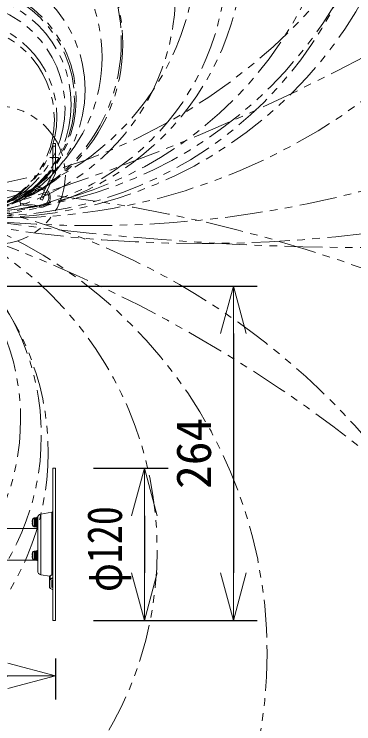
# Model space of a CAD drawing. Units: millimetres, scale not verified. Extents: x -114 to 187, y -115 to 322.
# Drawn here: x 23.68 to 41.52, y 7.79 to 45.09 of the extents above; entities that cross this region are included whole.
import ezdxf
from ezdxf.enums import TextEntityAlignment as Align

# ---------------------------------------------------------------- set-up
doc = ezdxf.new("R2010")
doc.units = ezdxf.units.MM
doc.header["$LTSCALE"] = 0.125
doc.linetypes.add('USER1', pattern=[4.7625, 3.175, -1.5875])
doc.linetypes.add('USER3', pattern=[31.75, 15.875, -3.175, 3.175, -3.175, 3.175, -3.175])
doc.layers.add('0-0_0', color=1, linetype='USER3', lineweight=18)
doc.layers.add('0-4_GAIKEI', color=1, linetype='USER1', lineweight=18)
doc.layers.add('0-5_SUNPO', color=7, linetype='Continuous')
doc.styles.add('ＭＳ ゴシック', font='')
doc.styles.get('ＭＳ ゴシック').set_extended_font_data('MS Gothic')

# ---------------------------------------------------------------- blocks, each defined once
blk = doc.blocks.new('_Open30')
at = {"layer": '0-0_0', "color": 7, "linetype": 'Continuous'}
blk.add_line((0, 0), (-1, 0), dxfattribs=at)
blk.add_lwpolyline([(-1, 0.26795), (0, 0), (-1, -0.26795)], dxfattribs=at)
blk = doc.blocks.new('D2')
at = {"layer": '0-5_SUNPO'}
for p, q in [((202.227, 90.1673), (202.227, 70.5645)), ((219.5527, 72.7211), (219.5527, 70.5645)), ((204.727, 71.8145), (217.0527, 71.8145))]:
    blk.add_line(p, q, dxfattribs=at)
at = {"layer": '0-5_SUNPO', "xscale": 2.5, "yscale": 2.5, "rotation": 180}
blk.add_blockref('_Open30', (202.227, 71.8145), dxfattribs=at)
at = {"layer": '0-5_SUNPO', "xscale": 2.5, "yscale": 2.5}
blk.add_blockref('_Open30', (219.5527, 71.8145), dxfattribs=at)
at = {"layer": '0-5_SUNPO', "style": 'ＭＳ ゴシック'}
blk.add_text('260', height=1.833, dxfattribs=at).set_placement((209.0149, 72.4395), align=Align.BOTTOM_LEFT)
blk = doc.blocks.new('D3')
at = {"layer": '0-5_SUNPO'}
for p, q in [((221.5527, 82.7211), (225.4736, 82.7211)), ((224.2236, 80.2211), (224.2236, 77.2211)), ((221.5527, 74.7211), (225.4736, 74.7211))]:
    blk.add_line(p, q, dxfattribs=at)
at = {"layer": '0-5_SUNPO', "xscale": 2.5, "yscale": 2.5}
for p, rotation in [((224.2236, 82.7211), 90), ((224.2236, 74.7211), 270)]:
    blk.add_blockref('_Open30', p, dxfattribs=dict(at, rotation=rotation))
at = {"layer": '0-5_SUNPO', "style": 'ＭＳ ゴシック', "width": 0.8}
blk.add_text('φ120', height=1.833, rotation=90, dxfattribs=at).set_placement((223.5986, 76.2211), align=Align.BOTTOM_LEFT)
blk = doc.blocks.new('D6')
at = {"layer": '0-5_SUNPO'}
for p, q in [((211.253, 92.3011), (230.1526, 92.3011)), ((228.9026, 89.8011), (228.9026, 77.2211)), ((221.5527, 74.7211), (230.1526, 74.7211))]:
    blk.add_line(p, q, dxfattribs=at)
at = {"layer": '0-5_SUNPO', "xscale": 2.5, "yscale": 2.5}
for p, rotation in [((228.9026, 92.3011), 90), ((228.9026, 74.7211), 270)]:
    blk.add_blockref('_Open30', p, dxfattribs=dict(at, rotation=rotation))
at = {"layer": '0-5_SUNPO', "style": 'ＭＳ ゴシック'}
blk.add_text('264', height=1.833, rotation=90, dxfattribs=at).set_placement((228.2776, 81.6361), align=Align.BOTTOM_LEFT)

msp = doc.modelspace()

# ---------------------------------------------------------------- linework, layer by layer
at = {"layer": '0-0_0'}
for p, q in [((25.7134, 38.2882), (25.7134, 36.7579)), ((25.8468, 36.7579), (25.8468, 38.2882)), ((25.7121, 36.7521), (25.1041, 35.4944)), ((25.2242, 35.4363), (25.8322, 36.694)), ((23.9597, 35.3417), (24.7814, 35.8813)), ((23.9789, 35.2586), (24.8253, 35.8144)), ((24.7814, 35.8813), (24.8034, 35.8478)), ((24.8253, 35.8144), (24.8034, 35.8478)), ((25.1041, 35.4944), (25.2242, 35.4363)), ((25.1661, 35.3163), (25.2242, 35.4363)), ((23.951, 35.3795), (22.8468, 35.1239)), ((23.951, 35.3795), (23.9721, 35.2882)), ((23.9721, 35.2882), (24.0321, 35.0288)), ((24.0041, 35.1497), (25.0087, 35.0223)), ((24.0234, 35.0666), (24.9986, 34.9429)), ((24.0321, 35.0288), (22.928, 34.7732)), ((24.9986, 34.9429), (25.0037, 34.9826)), ((25.0087, 35.0223), (25.0037, 34.9826))]:
    msp.add_line(p, q, dxfattribs=at)
msp.add_lwpolyline([(25.1041, 35.4944), (25.0461, 35.3743), (25.1661, 35.3163)], dxfattribs=at)
for centre, radius in [((42.5826, 177.6167), 144.7972), ((-7.7898, 136.7737), 106.3161), ((33.5575, 101.6478), 68.6127), ((27.7302, 90.2541), 56.278), ((23.247, 66.0229), 31.6356), ((17.2206, 65.4703), 29.84), ((21.2487, 57.1797), 22.4854), ((22.4112, 56.8785), 22.4812), ((22.3354, 54.9454), 20.4663), ((20.8841, 54.8425), 20.2082), ((21.3554, 48.8388), 14.373), ((19.4373, 48.7203), 13.8342), ((21.3776, 47.9945), 13.4502), ((20.3719, 46.2585), 11.7847), ((20.036, 43.6704), 9.2696), ((20.4259, 43.5162), 8.9606), ((19.9285, 42.8272), 8.3677), ((20.7884, 41.1087), 6.6184), ((20.7391, 40.5808), 6.1009), ((20.7991, 40.621), 6.1311), ((20.8138, 40.3476), 5.8581), ((20.7697, 40.1532), 5.5804), ((20.793, 39.7027), 5.1296), ((20.7984, 39.5615), 4.9892), ((22.7292, 36.6357), 3.6365), ((-2.2764, -33.7522), 71.3649), ((16.577, -39.3563), 75.477), ((13.4577, -2.0709), 37.9809), ((12.5245, 11.5136), 24.446), ((12.2421, 16.9234), 18.9477), ((11.4669, 22.0519), 13.9918), ((12.0857, 22.9345), 13.0169), ((11.9223, 23.7947), 12.0923)]:
    msp.add_circle(centre, radius, dxfattribs=at)
for centre, radius, start, end in [((25.7001, 36.7579), 0.0133, 334.20001, 360), ((25.7001, 36.7579), 0.1467, 334.20001, 0.00001), ((25.0632, 35.4522), 0.5133, 62.13627, 123.29211), ((25.0632, 35.4522), 0.4333, 61.75499, 123.29211), ((25.0632, 35.4522), 0.5133, 262.77215, 46.99804), ((25.0632, 35.4522), 0.4333, 262.77215, 43.69196)]:
    msp.add_arc(centre, radius, start, end, dxfattribs=at)
at = {"layer": '0-4_GAIKEI', "linetype": 'Continuous'}
for p, q in [((25.8468, 38.2882), (25.7134, 38.2882)), ((25.8468, 38.1548), (25.7134, 38.1548)), ((25.0787, 18.8158), (25.0787, 15.6271)), ((25.6584, 15.623), (25.6584, 18.9181)), ((24.6359, 18.5182), (24.6364, 18.5182)), ((24.6408, 18.5378), (24.6408, 18.2252)), ((24.7321, 18.6116), (24.7794, 18.6141)), ((24.7321, 18.6116), (24.7321, 18.1514)), ((24.7794, 18.1489), (24.7794, 18.6141)), ((24.7801, 18.6141), (24.7794, 18.6141)), ((24.7935, 18.6082), (24.7935, 18.1548)), ((24.8001, 18.6148), (24.8001, 18.1482)), ((24.8535, 18.6148), (24.8001, 18.6148)), ((24.8535, 18.1482), (24.8535, 18.6148)), ((24.8601, 18.1148), (24.8601, 18.6482)), ((24.9135, 18.6482), (24.8601, 18.6482)), ((24.6364, 18.2448), (24.6359, 18.2448)), ((24.7321, 18.1514), (24.7794, 18.1489)), ((24.7801, 18.1489), (24.7794, 18.1489)), ((24.8535, 18.1482), (24.8001, 18.1482)), ((24.9135, 18.1148), (24.8601, 18.1148)), ((24.6408, 16.7978), (24.6408, 16.4852)), ((24.7321, 16.8716), (24.7794, 16.8741)), ((24.7321, 16.8716), (24.7321, 16.4114)), ((24.7794, 16.4089), (24.7794, 16.8741)), ((24.7801, 16.8741), (24.7794, 16.8741)), ((24.7935, 16.8682), (24.7935, 16.4148)), ((24.8001, 16.8748), (24.8001, 16.4082)), ((24.8535, 16.8748), (24.8001, 16.8748)), ((24.8535, 16.4082), (24.8535, 16.8748)), ((24.8601, 16.3748), (24.8601, 16.9082)), ((24.9135, 16.9082), (24.8601, 16.9082)), ((24.6359, 16.7782), (24.6364, 16.7782)), ((24.6364, 16.5048), (24.6359, 16.5048)), ((24.7321, 16.4114), (24.7794, 16.4089)), ((24.7801, 16.4089), (24.7794, 16.4089)), ((24.8535, 16.4082), (24.8001, 16.4082)), ((24.9135, 16.3748), (24.8601, 16.3748)), ((25.5268, 14.987), (25.5268, 15.4962)), ((25.5468, 14.9729), (25.5468, 15.3217)), ((25.7135, 15.6509), (25.5744, 15.5684)), ((25.5771, 15.5747), (25.7135, 15.6557)), ((25.7135, 15.458), (25.5873, 15.3831)), ((25.6601, 15.3217), (25.7135, 15.3534)), ((25.6601, 15.3217), (25.6601, 14.9729)), ((25.7135, 15.1298), (25.6601, 15.1615)), ((25.7135, 14.9412), (25.6601, 14.9729)), ((25.5873, 14.9115), (25.7135, 14.8366))]:
    msp.add_line(p, q, dxfattribs=at)
at = {"layer": '0-4_GAIKEI', "color": 3, "linetype": 'Continuous'}
msp.add_line((25.5468, 37.5548), (26.0134, 37.5548), dxfattribs=at)
at = {"layer": '0-4_GAIKEI', "color": 7, "linetype": 'Continuous'}
for p, q in [((25.7135, 21.2215), (25.7135, 13.2215)), ((25.7135, 21.2215), (25.8468, 21.2215)), ((25.8468, 13.2215), (25.8468, 21.2215)), ((25.6584, 18.9181), (25.0787, 18.8158)), ((24.9135, 18.6482), (24.9135, 15.8241)), ((24.9135, 18.0548), (15.2135, 18.0548)), ((24.8601, 16.3882), (15.2135, 16.3882)), ((25.5436, 15.5452), (25.0787, 15.6271)), ((25.7135, 13.2215), (25.8468, 13.2215))]:
    msp.add_line(p, q, dxfattribs=at)
at = {"layer": '0-4_GAIKEI', "linetype": 'Continuous'}
for points in [[(24.6233, 18.4382), (24.622, 18.4162), (24.6222, 18.4083), (24.6226, 18.4059), (24.6228, 18.4052), (24.623, 18.4049), (24.6233, 18.4048), (24.6364, 18.4048)], [(24.6233, 18.3248), (24.622, 18.3468), (24.6222, 18.3547), (24.6227, 18.3575)], [(24.6233, 18.4048), (24.6231, 18.4049), (24.623, 18.405), (24.6227, 18.4054), (24.6225, 18.4063), (24.6221, 18.4093), (24.6225, 18.4293), (24.6233, 18.4382)], [(24.6364, 18.3582), (24.6233, 18.3582), (24.6231, 18.3581), (24.623, 18.358), (24.6227, 18.3576), (24.6225, 18.3567), (24.6221, 18.3537), (24.6225, 18.3337), (24.6233, 18.3248)], [(24.6233, 16.6982), (24.622, 16.6762), (24.6222, 16.6683), (24.6226, 16.6659), (24.6228, 16.6652), (24.623, 16.6649), (24.6233, 16.6648), (24.6364, 16.6648)], [(24.6233, 16.5848), (24.622, 16.6068), (24.6222, 16.6147), (24.6226, 16.6171), (24.6228, 16.6178), (24.623, 16.618), (24.6233, 16.6182)], [(24.6233, 16.6648), (24.6231, 16.6649), (24.623, 16.665), (24.6227, 16.6654), (24.6225, 16.6663), (24.6221, 16.6693), (24.6225, 16.6893), (24.6233, 16.6982)], [(24.6364, 16.6182), (24.6233, 16.6182), (24.6231, 16.6181), (24.623, 16.618), (24.6227, 16.6176), (24.6225, 16.6167), (24.6221, 16.6137), (24.6225, 16.5937), (24.6233, 16.5848)], [(25.5771, 15.5747), (25.5604, 15.5629), (25.5468, 15.5492), (25.5366, 15.5341), (25.5293, 15.5156), (25.5268, 15.4962)], [(25.5744, 15.5684), (25.5744, 15.4081), (25.7135, 15.4906)], [(25.7135, 14.8275), (25.5771, 14.9084), (25.5604, 14.9202), (25.5468, 14.9339), (25.5366, 14.9491), (25.5293, 14.9676), (25.5268, 14.987)]]:
    msp.add_lwpolyline(points, dxfattribs=at)
at = {"layer": '0-4_GAIKEI', "color": 7, "linetype": 'Continuous'}
for centre, radius, start, end in [((25.1135, 18.6189), 0.2, 100, 179.797), ((25.6468, 18.9837), 0.0667, 280, 0), ((25.1135, 15.8241), 0.2, 179.99999, 260)]:
    msp.add_arc(centre, radius, start, end, dxfattribs=at)
at = {"layer": '0-4_GAIKEI', "linetype": 'Continuous'}
for centre, radius, start, end in [((25.2201, 18.3815), 0.5996, 166.82357, 174.57653), ((25.2201, 18.3815), 0.5996, 185.42347, 193.17643), ((25.2201, 18.3815), 0.6, 164.89936, 166.83372), ((25.2201, 18.3815), 0.5842, 177.71107, 182.28893), ((24.7374, 18.5117), 0.1, 93, 164.89936), ((24.7801, 18.6008), 0.0133, 0, 90), ((24.8001, 18.6082), 0.00667, 90, 179.99999), ((24.8535, 18.6082), 0.00667, 0, 90), ((25.2201, 18.3815), 0.6, 193.16628, 195.10064), ((24.7374, 18.2512), 0.1, 195.10064, 267), ((24.7801, 18.1622), 0.0133, 270, 0), ((24.8001, 18.1548), 0.00667, 179.99999, 270), ((24.8535, 18.1548), 0.00667, 270, 0), ((25.2201, 16.6415), 0.6, 164.89936, 166.83372), ((24.7374, 16.7717), 0.1, 93, 164.89936), ((24.7801, 16.8608), 0.0133, 0, 90), ((24.8001, 16.8682), 0.00667, 90, 180), ((24.8535, 16.8682), 0.00667, 0, 90), ((25.2201, 16.6415), 0.5996, 166.82357, 174.57653), ((25.2201, 16.6415), 0.5996, 185.42347, 193.17643), ((25.2201, 16.6415), 0.5842, 177.71107, 182.28893), ((25.2201, 16.6415), 0.6, 193.16628, 195.10064), ((24.7374, 16.5112), 0.1, 195.10064, 267), ((24.7801, 16.4222), 0.0133, 270, 0), ((24.8001, 16.4148), 0.00667, 179.99999, 270), ((24.8535, 16.4148), 0.00667, 270, 0)]:
    msp.add_arc(centre, radius, start, end, dxfattribs=at)
for centre, major_axis, ratio, start_param, end_param in [((25.6601, 15.4962), (0.1333, 0), 0.707107, 2.2690372, 3.1415927), ((25.6601, 15.3359), (-0.1333, 0), 0.707107, 5.4106299, 6.2831853), ((25.5468, 15.3359), (0.02, 0), 0.707107, 3.1415927, 4.712389), ((25.6601, 15.3217), (-0.1133, 0), 0.707107, 5.4106299, 6.2831853), ((25.5873, 15.5575), (-0.0102, 0.0172), 0.454579, 6.2830899, 6.9368318), ((25.5873, 15.3973), (-0.0102, 0.0172), 0.454579, 0.6536465, 2.2244428), ((25.5468, 14.987), (-0.02, 0), 0.707107, 6.2831853, 7.8539816), ((25.6601, 14.9729), (-0.1133, 0), 0.707107, 6.2831853, 7.1557407), ((25.7335, 15.1473), (-0.02, 0), 0.707107, 0, 0.0489997), ((25.5873, 14.9256), (0.0102, 0.0172), 0.454579, 3.141688, 4.0587425), ((25.7335, 14.8173), (-0.02, 0), 0.707107, 6.2831853, 6.3376844)]:
    msp.add_ellipse(centre, major_axis=major_axis, ratio=ratio, start_param=start_param, end_param=end_param, dxfattribs=at)

# ---------------------------------------------------------------- block references
at = {"layer": '0-5_SUNPO'}
for name in ['D6', 'D2', 'D3']:
    msp.add_blockref(name, (-193.7059, -61.4996), dxfattribs=at)

doc.saveas('drawing.dxf')
